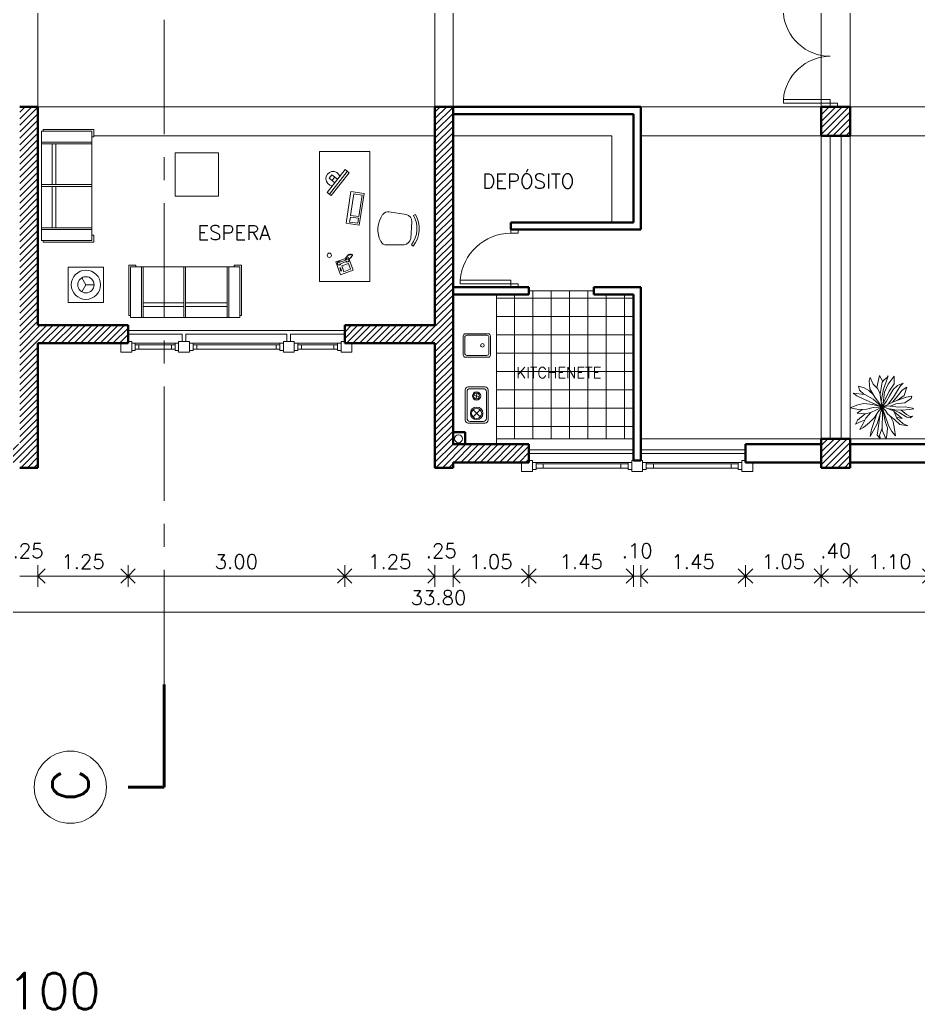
# Model space of a CAD drawing. Extents: x 1018 to 1337, y -109 to 133.
# Drawn here: x 1223.73 to 1236.17, y 105.65 to 119.35 of the extents above; entities that cross this region are included whole.
import ezdxf

# ---------------------------------------------------------------- set-up
doc = ezdxf.new("R2010")
doc.units = 0
doc.header["$LTSCALE"] = 0.5
doc.linetypes.add('CENTER', pattern=[50.8, 31.75, -6.35, 6.35, -6.35])
doc.layers.get('0').update_dxf_attribs({"linetype": 'CONTINUOUS'})
doc.layers.get('Defpoints').update_dxf_attribs({"linetype": 'CONTINUOUS'})
for name, color, linetype, lineweight in [('Acotaciones', 9, 'CONTINUOUS', 9), ('Carpintería', 55, 'CONTINUOUS', 20), ('Detalles .05', 243, 'CONTINUOUS', 5), ('Detalles 01', 8, 'CONTINUOUS', 9), ('Equipamiento fijo', 31, 'CONTINUOUS', 13), ('Equipamiento movil', 33, 'CONTINUOUS', 9), ('Muros corte', 7, 'CONTINUOUS', 40), ('Punta 015', 64, 'CONTINUOUS', 13), ('Punta 02', 11, 'CONTINUOUS', 20), ('Punta 05', 52, 'CONTINUOUS', 50), ('Tratamiento pisos', 251, 'CONTINUOUS', 9), ('Vidrios', 147, 'CONTINUOUS', 13)]:
    doc.layers.add(name, color=color, linetype=linetype, lineweight=lineweight)
doc.styles.add('Texto 1.5 mm', font='simplex.shx', dxfattribs={"height": 0.15})
doc.styles.add('Texto 2 mm', font='simplex.shx', dxfattribs={"height": 0.2})
doc.styles.add('Texto 5 mm', font='simplex.shx', dxfattribs={"height": 0.5})
doc.dimstyles.new('Primera línea', dxfattribs={"dimscale": 0, "dimtxt": 0.2, "dimasz": 0.2, "dimexe": 0.15, "dimexo": 0, "dimgap": 0.1, "dimtad": 1, "dimzin": 4, "dimdsep": 46, "dimtxsty": 'Texto 2 mm', "dimblk": 'OPEN90', "dimcen": 2.5, "dimclrd": 256, "dimclre": 256, "dimclrt": 256, "dimadec": 0, "dimazin": 0, "dimtfac": 1, "dimtmove": 2, "dimatfit": 3, "dimldrblk": 'OPEN90', "dimfxl": 1, "dimtolj": 1, "dimtzin": 0, "dimlwd": -1, "dimlwe": -1, "dimarcsym": 0})
doc.dimstyles.new('Segunda línea', dxfattribs={"dimscale": 0, "dimtxt": 0.2, "dimasz": 0.2, "dimexe": 0.15, "dimexo": 0.5, "dimgap": 0.1, "dimtad": 1, "dimzin": 4, "dimdsep": 46, "dimtxsty": 'Texto 2 mm', "dimblk": 'OPEN90', "dimcen": 2.5, "dimclrd": 256, "dimclre": 256, "dimclrt": 256, "dimadec": 0, "dimazin": 0, "dimtfac": 1, "dimtmove": 2, "dimatfit": 3, "dimldrblk": 'OPEN90', "dimfxl": 1, "dimtolj": 1, "dimtzin": 0, "dimlwd": -1, "dimlwe": -1, "dimarcsym": 0})
pattern_1 = [(45, (58.78651, 0.94109), (-0.0449012806, 0.0449012806), [])]

# ---------------------------------------------------------------- blocks, each defined once
blk = doc.blocks.new('Velador planta')
for q in [(-4.33, 2.5), (4.33, 2.5), (0, -5)]:
    blk.add_line((0, 0), q)
for radius in [9, 5]:
    blk.add_circle((0, 0), radius)
blk = doc.blocks.new('TELEFONO')
at = {"layer": 'Detalles .05'}
for p, q in [((0.139, 0.134), (-0.098, 0.134)), ((-0.098, 0.134), (-0.098, -0.099)), ((-0.071, 0.089), (-0.071, -0.055)), ((-0.043, 0.089), (-0.043, -0.055)), ((0.108, 0.063), (0, 0.063)), ((0, 0.063), (0, -0.063)), ((0.081, 0.108), (0.023, 0.108)), ((0.023, 0.108), (0.023, 0.094)), ((0.023, 0.094), (0.081, 0.094)), ((0.027, 0.041), (0.027, 0.041)), ((0.027, 0.014), (0.027, 0.014)), ((0.054, 0.041), (0.054, 0.041)), ((0.054, 0.014), (0.054, 0.014)), ((0.081, 0.094), (0.081, 0.108)), ((0.081, 0.041), (0.081, 0.041)), ((0.081, 0.014), (0.081, 0.014)), ((0.108, -0.063), (0.108, 0.063)), ((0.139, -0.099), (0.139, 0.134)), ((-0.129, -0.104), (-0.147, -0.11)), ((-0.129, -0.116), (-0.147, -0.121)), ((-0.129, -0.127), (-0.147, -0.133)), ((-0.129, -0.139), (-0.147, -0.145)), ((-0.124, -0.093), (-0.141, -0.098)), ((-0.124, -0.15), (-0.141, -0.156)), ((-0.118, -0.081), (-0.135, -0.087)), ((-0.118, -0.162), (-0.135, -0.168)), ((-0.112, -0.07), (-0.129, -0.075)), ((-0.106, -0.058), (-0.124, -0.064)), ((-0.104, -0.17), (-0.122, -0.176)), ((-0.101, -0.047), (-0.118, -0.052)), ((-0.089, -0.156), (-0.106, -0.162)), ((-0.083, -0.145), (-0.101, -0.15)), ((-0.098, -0.099), (0.139, -0.099)), ((-0.078, -0.133), (-0.095, -0.139)), ((-0.072, -0.121), (-0.089, -0.127)), ((-0.067, -0.083), (-0.078, -0.116)), ((0, -0.063), (0.108, -0.063)), ((0.027, -0.013), (0.027, -0.013)), ((0.027, -0.04), (0.027, -0.04)), ((0.054, -0.013), (0.054, -0.013)), ((0.054, -0.04), (0.054, -0.04)), ((0.081, -0.013), (0.081, -0.013)), ((0.081, -0.04), (0.081, -0.04))]:
    blk.add_line(p, q, dxfattribs=at)
for centre, start, end in [((-0.057, 0.089), 298.4915, 241.5085), ((-0.057, -0.055), 118.4915, 61.5085)]:
    blk.add_arc(centre, 0.0302, start, end, dxfattribs=at)
blk = doc.blocks.new('RECTANG')
for p, q in [((1, 1), (0, 1)), ((0, 1), (0, 0)), ((1, 0), (1, 1)), ((0, 0), (1, 0))]:
    blk.add_line(p, q)
blk = doc.blocks.new('KEYBOARD', base_point=(60, 294))
for p, xscale, yscale, zscale in [((60, 294), 19, 8, 19), ((61, 295), 13, 5, 13), ((75, 295), 3, 5, 3)]:
    blk.add_blockref('RECTANG', p, dxfattribs=dict(xscale=xscale, yscale=yscale, zscale=zscale))
blk = doc.blocks.new('silla compu')
for p, q in [((-0.198, 0.131), (-0.215, -0.107)), ((0.255, 0.058), (0.197, -0.173)), ((-0.225, -0.207), (-0.247, -0.23)), ((0.092, -0.242), (-0.137, -0.206)), ((0.175, -0.271), (0.188, -0.3))]:
    blk.add_line(p, q)
for centre, radius, start, end in [((-0.105, 0.124), 0.0936, 112.4967, 175.8734), ((-0.005, -0.116), 0.354, 49.3107, 112.4967), ((0.175, 0.085), 0.0838, 341.6928, 53.5518), ((-0.122, -0.113), 0.0936, 175.8734, 260.9037), ((0.022, 0.055), 0.392, 226.6455, 295.1618), ((0.022, 0.055), 0.361, 226.6972, 295.1102), ((0.098, -0.138), 0.105, 266.1879, 340.6498)]:
    blk.add_arc(centre, radius, start, end)
blk = doc.blocks.new('_Open90')
at = {"color": 0, "linetype": 'ByBlock', "lineweight": -2}
for p, q in [((0, 0), (-1, 0)), ((-0.5, 0.5), (0, 0)), ((0, 0), (-0.5, -0.5))]:
    blk.add_line(p, q, dxfattribs=at)
blk = doc.blocks.new('*D302')
at = {"layer": 'Acotaciones', "transparency": 16777216}
for p, q in [((1223.982, 111.796), (1223.982, 111.496)), ((1225.232, 111.796), (1225.232, 111.496)), ((1224.182, 111.646), (1225.032, 111.646))]:
    blk.add_line(p, q, dxfattribs=at)
at = {"layer": 'Defpoints', "color": 0, "transparency": 16777216}
for p in [(1223.982, 111.796), (1225.232, 111.796), (1225.232, 111.646)]:
    blk.add_point(p, dxfattribs=at)
at = {"layer": 'Acotaciones', "transparency": 16777216, "xscale": 0.2, "yscale": 0.2, "zscale": 0.2, "rotation": 180}
blk.add_blockref('_Open90', (1223.982, 111.646), dxfattribs=at)
at = {"layer": 'Acotaciones', "transparency": 16777216, "xscale": 0.2, "yscale": 0.2, "zscale": 0.2}
blk.add_blockref('_Open90', (1225.232, 111.646), dxfattribs=at)
at = {"layer": 'Acotaciones', "transparency": 16777216, "insert": (1224.607, 111.846), "char_height": 0.2, "attachment_point": 5, "style": 'Texto 2 mm'}
blk.add_mtext('\\A1;1.25', dxfattribs=at)
blk = doc.blocks.new('*D303')
at = {"layer": 'Acotaciones', "transparency": 16777216}
for p, q in [((1225.232, 111.796), (1225.232, 111.496)), ((1228.232, 111.796), (1228.232, 111.496)), ((1225.432, 111.646), (1228.032, 111.646))]:
    blk.add_line(p, q, dxfattribs=at)
at = {"layer": 'Defpoints', "color": 0, "transparency": 16777216}
for p in [(1225.232, 111.796), (1228.232, 111.796), (1228.232, 111.646)]:
    blk.add_point(p, dxfattribs=at)
at = {"layer": 'Acotaciones', "transparency": 16777216, "xscale": 0.2, "yscale": 0.2, "zscale": 0.2, "rotation": 180}
blk.add_blockref('_Open90', (1225.232, 111.646), dxfattribs=at)
at = {"layer": 'Acotaciones', "transparency": 16777216, "xscale": 0.2, "yscale": 0.2, "zscale": 0.2}
blk.add_blockref('_Open90', (1228.232, 111.646), dxfattribs=at)
at = {"layer": 'Acotaciones', "transparency": 16777216, "insert": (1226.732, 111.846), "char_height": 0.2, "attachment_point": 5, "style": 'Texto 2 mm'}
blk.add_mtext('\\A1;3.00', dxfattribs=at)
blk = doc.blocks.new('*D304')
at = {"layer": 'Acotaciones', "transparency": 16777216}
for p, q in [((1228.232, 111.796), (1228.232, 111.496)), ((1229.482, 111.796), (1229.482, 111.496)), ((1228.432, 111.646), (1229.282, 111.646))]:
    blk.add_line(p, q, dxfattribs=at)
at = {"layer": 'Defpoints', "color": 0, "transparency": 16777216}
for p in [(1228.232, 111.796), (1229.482, 111.796), (1229.482, 111.646)]:
    blk.add_point(p, dxfattribs=at)
at = {"layer": 'Acotaciones', "transparency": 16777216, "xscale": 0.2, "yscale": 0.2, "zscale": 0.2, "rotation": 180}
blk.add_blockref('_Open90', (1228.232, 111.646), dxfattribs=at)
at = {"layer": 'Acotaciones', "transparency": 16777216, "xscale": 0.2, "yscale": 0.2, "zscale": 0.2}
blk.add_blockref('_Open90', (1229.482, 111.646), dxfattribs=at)
at = {"layer": 'Acotaciones', "transparency": 16777216, "insert": (1228.857, 111.846), "char_height": 0.2, "attachment_point": 5, "style": 'Texto 2 mm'}
blk.add_mtext('\\A1;1.25', dxfattribs=at)
blk = doc.blocks.new('*D305')
at = {"layer": 'Acotaciones', "transparency": 16777216}
for p, q in [((1229.732, 111.796), (1229.732, 111.496)), ((1230.782, 111.796), (1230.782, 111.496)), ((1229.932, 111.646), (1230.582, 111.646))]:
    blk.add_line(p, q, dxfattribs=at)
at = {"layer": 'Defpoints', "color": 0, "transparency": 16777216}
for p in [(1229.732, 111.796), (1230.782, 111.796), (1230.782, 111.646)]:
    blk.add_point(p, dxfattribs=at)
at = {"layer": 'Acotaciones', "transparency": 16777216, "xscale": 0.2, "yscale": 0.2, "zscale": 0.2, "rotation": 180}
blk.add_blockref('_Open90', (1229.732, 111.646), dxfattribs=at)
at = {"layer": 'Acotaciones', "transparency": 16777216, "xscale": 0.2, "yscale": 0.2, "zscale": 0.2}
blk.add_blockref('_Open90', (1230.782, 111.646), dxfattribs=at)
at = {"layer": 'Acotaciones', "transparency": 16777216, "insert": (1230.257, 111.846), "char_height": 0.2, "attachment_point": 5, "style": 'Texto 2 mm'}
blk.add_mtext('\\A1;1.05', dxfattribs=at)
blk = doc.blocks.new('*D306')
at = {"layer": 'Acotaciones', "transparency": 16777216}
for p, q in [((1230.782, 111.796), (1230.782, 111.496)), ((1232.232, 111.796), (1232.232, 111.496)), ((1230.982, 111.646), (1232.032, 111.646))]:
    blk.add_line(p, q, dxfattribs=at)
at = {"layer": 'Defpoints', "color": 0, "transparency": 16777216}
for p in [(1230.782, 111.796), (1232.232, 111.796), (1232.232, 111.646)]:
    blk.add_point(p, dxfattribs=at)
at = {"layer": 'Acotaciones', "transparency": 16777216, "xscale": 0.2, "yscale": 0.2, "zscale": 0.2, "rotation": 180}
blk.add_blockref('_Open90', (1230.782, 111.646), dxfattribs=at)
at = {"layer": 'Acotaciones', "transparency": 16777216, "xscale": 0.2, "yscale": 0.2, "zscale": 0.2}
blk.add_blockref('_Open90', (1232.232, 111.646), dxfattribs=at)
at = {"layer": 'Acotaciones', "transparency": 16777216, "insert": (1231.507, 111.846), "char_height": 0.2, "attachment_point": 5, "style": 'Texto 2 mm'}
blk.add_mtext('\\A1;1.45', dxfattribs=at)
blk = doc.blocks.new('*D307')
at = {"layer": 'Acotaciones', "transparency": 16777216}
for p, q in [((1232.332, 111.796), (1232.332, 111.496)), ((1233.782, 111.796), (1233.782, 111.496)), ((1232.532, 111.646), (1233.582, 111.646))]:
    blk.add_line(p, q, dxfattribs=at)
at = {"layer": 'Defpoints', "color": 0, "transparency": 16777216}
for p in [(1232.332, 111.796), (1233.782, 111.796), (1233.782, 111.646)]:
    blk.add_point(p, dxfattribs=at)
at = {"layer": 'Acotaciones', "transparency": 16777216, "xscale": 0.2, "yscale": 0.2, "zscale": 0.2, "rotation": 180}
blk.add_blockref('_Open90', (1232.332, 111.646), dxfattribs=at)
at = {"layer": 'Acotaciones', "transparency": 16777216, "xscale": 0.2, "yscale": 0.2, "zscale": 0.2}
blk.add_blockref('_Open90', (1233.782, 111.646), dxfattribs=at)
at = {"layer": 'Acotaciones', "transparency": 16777216, "insert": (1233.057, 111.846), "char_height": 0.2, "attachment_point": 5, "style": 'Texto 2 mm'}
blk.add_mtext('\\A1;1.45', dxfattribs=at)
blk = doc.blocks.new('*D308')
at = {"layer": 'Acotaciones', "transparency": 16777216}
for p, q in [((1233.782, 111.796), (1233.782, 111.496)), ((1234.832, 111.796), (1234.832, 111.496)), ((1233.982, 111.646), (1234.632, 111.646))]:
    blk.add_line(p, q, dxfattribs=at)
at = {"layer": 'Defpoints', "color": 0, "transparency": 16777216}
for p in [(1233.782, 111.796), (1234.832, 111.796), (1234.832, 111.646)]:
    blk.add_point(p, dxfattribs=at)
at = {"layer": 'Acotaciones', "transparency": 16777216, "xscale": 0.2, "yscale": 0.2, "zscale": 0.2, "rotation": 180}
blk.add_blockref('_Open90', (1233.782, 111.646), dxfattribs=at)
at = {"layer": 'Acotaciones', "transparency": 16777216, "xscale": 0.2, "yscale": 0.2, "zscale": 0.2}
blk.add_blockref('_Open90', (1234.832, 111.646), dxfattribs=at)
at = {"layer": 'Acotaciones', "transparency": 16777216, "insert": (1234.307, 111.846), "char_height": 0.2, "attachment_point": 5, "style": 'Texto 2 mm'}
blk.add_mtext('\\A1;1.05', dxfattribs=at)
blk = doc.blocks.new('*D309')
at = {"layer": 'Acotaciones', "transparency": 16777216}
for p, q in [((1235.232, 111.796), (1235.232, 111.496)), ((1236.332, 111.796), (1236.332, 111.496)), ((1235.432, 111.646), (1236.132, 111.646))]:
    blk.add_line(p, q, dxfattribs=at)
at = {"layer": 'Defpoints', "color": 0, "transparency": 16777216}
for p in [(1235.232, 111.796), (1236.332, 111.796), (1236.332, 111.646)]:
    blk.add_point(p, dxfattribs=at)
at = {"layer": 'Acotaciones', "transparency": 16777216, "xscale": 0.2, "yscale": 0.2, "zscale": 0.2, "rotation": 180}
blk.add_blockref('_Open90', (1235.232, 111.646), dxfattribs=at)
at = {"layer": 'Acotaciones', "transparency": 16777216, "xscale": 0.2, "yscale": 0.2, "zscale": 0.2}
blk.add_blockref('_Open90', (1236.332, 111.646), dxfattribs=at)
at = {"layer": 'Acotaciones', "transparency": 16777216, "insert": (1235.782, 111.846), "char_height": 0.2, "attachment_point": 5, "style": 'Texto 2 mm'}
blk.add_mtext('\\A1;1.10', dxfattribs=at)
blk = doc.blocks.new('*D315')
at = {"layer": 'Acotaciones', "transparency": 16777216}
for p, q in [((1212.632, 111.296), (1212.632, 110.996)), ((1246.432, 111.296), (1246.432, 110.996)), ((1246.232, 111.146), (1212.832, 111.146))]:
    blk.add_line(p, q, dxfattribs=at)
at = {"layer": 'Defpoints', "color": 0, "transparency": 16777216}
for p in [(1212.632, 111.796), (1246.432, 111.796), (1212.632, 111.146)]:
    blk.add_point(p, dxfattribs=at)
at = {"layer": 'Acotaciones', "transparency": 16777216, "xscale": 0.2, "yscale": 0.2, "zscale": 0.2, "rotation": 180}
blk.add_blockref('_Open90', (1212.632, 111.146), dxfattribs=at)
at = {"layer": 'Acotaciones', "transparency": 16777216, "xscale": 0.2, "yscale": 0.2, "zscale": 0.2}
blk.add_blockref('_Open90', (1246.432, 111.146), dxfattribs=at)
at = {"layer": 'Acotaciones', "transparency": 16777216, "insert": (1229.532, 111.346), "char_height": 0.2, "attachment_point": 5, "style": 'Texto 2 mm'}
blk.add_mtext('\\A1;33.80', dxfattribs=at)
blk = doc.blocks.new('Treei')
for p, q in [((0.01, 4.32), (0.22, 5.68)), ((0.22, 5.68), (0.34, 5.97)), ((0.34, 5.97), (0.52, 5.11)), ((1.81, 5.28), (1.78, 5.7)), ((1.78, 5.7), (2.06, 5.28)), ((-3.94, 3.46), (-4.45, 3.93)), ((-4.45, 3.93), (-4.03, 2.89)), ((-2.15, 4.1), (-3.71, 4.62)), ((-3.71, 4.62), (-3.16, 3.73)), ((-3.16, 3.73), (-1.67, 2.62)), ((-1.21, 2.79), (-2.15, 4.1)), ((-1.6, 5.41), (-2.01, 5.58)), ((-2.01, 5.58), (-1.8, 4.47)), ((-1.8, 4.47), (-1.02, 2.25)), ((-0.75, 4.27), (-1.6, 5.41)), ((-0.56, 2.57), (-0.75, 4.27)), ((0.06, 3.09), (0.01, 4.32)), ((0.52, 5.11), (0.61, 3.71)), ((0.61, 3.58), (1.42, 4.57)), ((0.96, 2.25), (2.2, 3.73)), ((1.92, 4.62), (1.05, 3.19)), ((1.42, 4.57), (1.81, 5.28)), ((2.06, 5.28), (1.92, 4.62)), ((2.2, 3.73), (1.92, 2.62)), ((2.11, 2.72), (3.12, 3.85)), ((3.12, 3.85), (3.58, 4.84)), ((3.58, 4.84), (3.3, 3.31)), ((-5.76, 2.23), (-4.31, 2.25)), ((-4.26, 1.14), (-5.76, 2.23)), ((-4.31, 2.25), (-2.93, 1.32)), ((-4.03, 2.89), (-3.28, 2.03)), ((-3.05, 2.89), (-3.94, 3.46)), ((-3.28, 2.03), (-2.08, 1.39)), ((-1.83, 2.15), (-3.05, 2.89)), ((-0.51, 1.14), (-1.83, 2.15)), ((-1.67, 2.62), (-0.88, 1.91)), ((-1.02, 2.25), (0.03, -0.03)), ((-0.11, 1.56), (-0.56, 2.57)), ((-0.17, 1), (0.06, 3.09)), ((0.2, 0.77), (0.8, 2.18)), ((0.57, 2.38), (0.31, 1.05)), ((1.05, 3.19), (0.44, 1.74)), ((0.61, 3.71), (0.57, 2.38)), ((0.8, 2.18), (2.11, 2.72)), ((1.69, 1.48), (2.82, 2.08)), ((2.36, 2.28), (1.99, 1.81)), ((3.3, 3.31), (2.36, 2.28)), ((2.82, 2.08), (4.22, 2.33)), ((4.22, 2.33), (5.46, 2.47)), ((5.46, 2.47), (4.64, 1.81)), ((-4.76, 0.09), (-5.92, -0.48)), ((-5.51, 0.92), (-5.8, 1.09)), ((-5.8, 1.09), (-4.68, 0.77)), ((-5.12, 0.4), (-5.51, 0.92)), ((-4.61, -0.04), (-5.12, 0.4)), ((-4.68, 0.77), (-3.34, 0.26)), ((-2.77, 0.45), (-4.26, 1.14)), ((-3.34, 0.26), (-1.78, -0.09)), ((-2.93, 1.32), (-0.51, 0.11)), ((-0.77, 0.18), (-2.77, 0.45)), ((-2.08, 1.39), (-1.04, 0.82)), ((-1.04, 0.82), (0.03, -0.03)), ((0.03, -0.03), (-0.77, 0.18)), ((0.03, -0.03), (-0.17, 1)), ((0.03, -0.03), (0.2, 0.77)), ((2.04, 0.65), (0.03, -0.03)), ((0.7, 0.63), (0.03, -0.03)), ((0.03, -0.03), (2.96, 0.63)), ((1.85, 0.03), (0.03, -0.03)), ((1.28, 1.02), (0.7, 0.63)), ((1.99, 1.81), (1.28, 1.02)), ((3.28, 0.01), (1.85, 0.03)), ((2.73, 0.9), (2.04, 0.65)), ((3.51, 1.17), (2.73, 0.9)), ((2.96, 0.63), (3.97, 1)), ((4.41, -0.01), (3.28, 0.01)), ((4.64, 1.81), (3.51, 1.17)), ((3.97, 1), (4.77, 0.95)), ((5.39, 0.4), (4.41, -0.01)), ((4.77, 0.95), (5.72, 0.8)), ((6.02, 0.65), (5.39, 0.4)), ((5.72, 0.8), (6.02, 0.65)), ((-5.92, -0.48), (-3.64, -1.03)), ((-4.26, -1.67), (-5.51, -2.28)), ((-2.36, -0.36), (-4.61, -0.04)), ((-3.44, -0.9), (-4.26, -1.67)), ((-2.65, -0.43), (-3.44, -0.9)), ((-3.37, -2.31), (-1.83, -1.37)), ((-2.28, -1.64), (-3.05, -2.53)), ((-1.34, -0.24), (-2.65, -0.43)), ((-1.46, -1.72), (-2.33, -3.24)), ((-1.83, -1.37), (0.03, -0.03)), ((-1.78, -0.09), (-0.95, -0.18)), ((0.03, -0.03), (-1.46, -1.72)), ((-1.39, -3.32), (0.03, -0.03)), ((0.03, -0.03), (-1.34, -0.24)), ((-0.47, -1.76), (-0.63, -3.46)), ((0.03, -0.03), (-0.47, -1.76)), ((0.11, -1.72), (0.03, -0.03)), ((0.03, -0.03), (1.07, -2.16)), ((1, -0.83), (0.03, -0.03)), ((3.21, -0.98), (0.03, -0.03)), ((0.45, -2.92), (0.11, -1.72)), ((1.97, -1.44), (1, -0.83)), ((4.06, -0.75), (1.24, -0.39)), ((1.31, -1.02), (3.1, -1.64)), ((2.93, -2.41), (1.97, -1.44)), ((3.1, -1.64), (4.24, -2.04)), ((4.47, -1.62), (3.21, -0.98)), ((3.92, 0), (5.37, -0.51)), ((5.3, -0.93), (4.06, -0.75)), ((5.56, -2.28), (4.47, -1.62)), ((6.02, -0.34), (5.3, -0.93)), ((5.37, -0.51), (6.02, -0.34)), ((-5.51, -2.28), (-4.86, -2.48)), ((-4.86, -2.48), (-3.37, -2.31)), ((-3.55, -3.37), (-3.92, -4.48)), ((-3.05, -2.53), (-3.55, -3.37)), ((-3.16, -4.25), (-2.38, -3.46)), ((-2.33, -3.24), (-2.56, -5.44)), ((-2.06, -4.77), (-1.39, -3.32)), ((-0.63, -3.46), (-0.35, -4.6)), ((0.5, -4.43), (0.45, -2.92)), ((1.3, -3.19), (1.03, -2.11)), ((1.07, -2.16), (2.15, -3.07)), ((1.19, -4.72), (1.28, -3.19)), ((1.28, -3.19), (2.47, -4.62)), ((2.15, -3.07), (3.12, -3.59)), ((2.93, -4.4), (2.43, -3.22)), ((3.85, -3.54), (2.93, -2.41)), ((3.12, -3.59), (4.27, -4.18)), ((4.27, -4.18), (3.85, -3.54)), ((4.24, -2.04), (5.56, -2.28)), ((-3.92, -4.48), (-3.16, -4.25)), ((-2.56, -5.44), (-2.06, -4.77)), ((-0.35, -4.6), (0.2, -6.03)), ((0.2, -6.03), (0.5, -4.43)), ((0.5, -3.74), (1.19, -4.72)), ((2.47, -4.62), (3.23, -5.02)), ((3.23, -5.02), (2.93, -4.4))]:
    blk.add_line(p, q)

msp = doc.modelspace()

# ---------------------------------------------------------------- hatches: boundary and pattern name
at = {"layer": 'Detalles 01'}
h = msp.add_hatch(dxfattribs=at)
h.set_pattern_fill('ANSI31,_O', color=256, scale=0.02)
h.set_pattern_definition(pattern_1)
h.paths.add_polyline_path([(1223.732, 113.471), (1222.682, 113.471), (1222.682, 113.221), (1223.732, 113.221), (1223.732, 113.146), (1223.982, 113.146), (1223.982, 114.871), (1225.232, 114.871), (1225.232, 115.121), (1223.982, 115.121), (1223.982, 118.146), (1223.732, 118.146)])
h = msp.add_hatch(dxfattribs=at)
h.set_pattern_fill('ANSI31,_O', color=256, scale=0.02)
h.set_pattern_definition(pattern_1)
h.paths.add_polyline_path([(1229.732, 118.146), (1229.482, 118.146), (1229.482, 115.121), (1228.232, 115.121), (1228.232, 114.871), (1229.482, 114.871), (1229.482, 113.146), (1229.732, 113.146), (1229.732, 113.221), (1230.782, 113.221), (1230.782, 113.471), (1229.732, 113.471)])
h = msp.add_hatch(dxfattribs=at)
h.set_pattern_fill('ANSI31', color=256, scale=0.02, style=0)
h.set_pattern_definition(pattern_1)
h.paths.add_polyline_path([(1234.832, 118.146), (1234.832, 117.746), (1235.232, 117.746), (1235.232, 118.146)])
h = msp.add_hatch(dxfattribs=at)
h.set_pattern_fill('ANSI31', color=256, scale=0.02, style=0)
h.set_pattern_definition(pattern_1)
h.paths.add_polyline_path([(1235.232, 113.146), (1235.232, 113.546), (1234.832, 113.546), (1234.832, 113.146)])
at = {"layer": 'Tratamiento pisos'}
h = msp.add_hatch(dxfattribs=at)
h.set_pattern_fill('NET,_I', color=256, scale=0.08, angle=-90, style=2)
h.set_pattern_definition([(270, (119.5865, 0.94109), (0.254, -4e-17), []), (0, (119.5865, 0.94109), (6e-17, 0.254), [])])
h.paths.add_polyline_path([(1230.782, 115.596), (1230.782, 115.546), (1230.332, 115.546), (1230.332, 113.546), (1232.207, 113.546), (1232.232, 113.546), (1232.232, 115.546), (1231.682, 115.546), (1231.682, 115.596)])

# ---------------------------------------------------------------- linework, layer by layer
at = {"layer": 'Acotaciones'}
for p, q in [((1232.332, 111.796), (1232.332, 111.496)), ((1234.832, 111.646), (1234.932, 111.746)), ((1235.232, 111.646), (1235.132, 111.746)), ((1223.732, 111.646), (1224.232, 111.646)), ((1229.232, 111.646), (1229.732, 111.646)), ((1232.232, 111.646), (1232.332, 111.646)), ((1234.832, 111.646), (1235.232, 111.646)), ((1234.932, 111.546), (1234.832, 111.646)), ((1235.132, 111.546), (1235.232, 111.646))]:
    msp.add_line(p, q, dxfattribs=at)
at = {"layer": 'Carpintería'}
for p, q in [((1234.307, 118.196), (1234.307, 118.246)), ((1234.307, 118.246), (1234.957, 118.246)), ((1234.957, 118.196), (1234.307, 118.196)), ((1234.957, 118.246), (1234.957, 118.196)), ((1235.057, 118.196), (1234.957, 118.196)), ((1234.957, 118.196), (1234.957, 118.146)), ((1235.057, 118.196), (1235.057, 118.146)), ((1230.532, 116.396), (1230.532, 116.446)), ((1230.632, 116.396), (1230.532, 116.396)), ((1230.632, 116.396), (1230.632, 116.446)), ((1229.832, 115.696), (1229.832, 115.746)), ((1229.832, 115.746), (1230.532, 115.746)), ((1230.532, 115.696), (1229.832, 115.696)), ((1230.532, 115.746), (1230.532, 115.696)), ((1230.632, 115.696), (1230.532, 115.696)), ((1230.532, 115.696), (1230.532, 115.646)), ((1230.632, 115.696), (1230.632, 115.646)), ((1225.132, 114.746), (1225.132, 114.871)), ((1225.282, 114.896), (1225.232, 114.896)), ((1225.282, 114.746), (1225.282, 114.896)), ((1225.332, 114.871), (1225.282, 114.871)), ((1225.332, 114.771), (1225.332, 114.871)), ((1225.882, 114.771), (1225.882, 114.871)), ((1225.932, 114.871), (1225.882, 114.871)), ((1226.082, 114.896), (1225.932, 114.896)), ((1225.932, 114.896), (1225.932, 114.746)), ((1226.082, 114.896), (1226.082, 114.746)), ((1226.082, 114.871), (1226.132, 114.871)), ((1226.132, 114.771), (1226.132, 114.871)), ((1227.382, 114.871), (1227.332, 114.871)), ((1227.332, 114.771), (1227.332, 114.871)), ((1227.532, 114.896), (1227.382, 114.896)), ((1227.382, 114.896), (1227.382, 114.746)), ((1227.532, 114.896), (1227.532, 114.746)), ((1227.532, 114.871), (1227.582, 114.871)), ((1227.582, 114.771), (1227.582, 114.871)), ((1228.132, 114.771), (1228.132, 114.871)), ((1228.132, 114.871), (1228.182, 114.871)), ((1228.182, 114.746), (1228.182, 114.896)), ((1228.182, 114.896), (1228.232, 114.896)), ((1228.332, 114.746), (1228.332, 114.871)), ((1225.282, 114.746), (1225.132, 114.746)), ((1225.332, 114.771), (1225.282, 114.771)), ((1225.882, 114.851), (1225.332, 114.851)), ((1225.882, 114.791), (1225.332, 114.791)), ((1225.382, 114.791), (1225.382, 114.851)), ((1225.832, 114.791), (1225.832, 114.851)), ((1225.932, 114.771), (1225.882, 114.771)), ((1226.082, 114.746), (1225.932, 114.746)), ((1226.132, 114.771), (1226.082, 114.771)), ((1227.332, 114.851), (1226.132, 114.851)), ((1227.332, 114.791), (1226.132, 114.791)), ((1226.182, 114.791), (1226.182, 114.851)), ((1227.282, 114.791), (1227.282, 114.851)), ((1227.382, 114.771), (1227.332, 114.771)), ((1227.532, 114.746), (1227.382, 114.746)), ((1227.582, 114.771), (1227.532, 114.771)), ((1228.132, 114.851), (1227.582, 114.851)), ((1228.132, 114.791), (1227.582, 114.791)), ((1227.632, 114.791), (1227.632, 114.851)), ((1228.082, 114.791), (1228.082, 114.851)), ((1228.132, 114.771), (1228.182, 114.771)), ((1228.182, 114.746), (1228.332, 114.746)), ((1230.682, 113.096), (1230.682, 113.221)), ((1230.832, 113.246), (1230.782, 113.246)), ((1230.832, 113.096), (1230.832, 113.246)), ((1230.882, 113.221), (1230.832, 113.221)), ((1230.882, 113.121), (1230.882, 113.221)), ((1232.157, 113.221), (1232.157, 113.121)), ((1232.157, 113.221), (1232.207, 113.221)), ((1232.207, 113.096), (1232.207, 113.246)), ((1232.232, 113.246), (1232.207, 113.246)), ((1232.357, 113.246), (1232.332, 113.246)), ((1232.357, 113.096), (1232.357, 113.246)), ((1232.407, 113.221), (1232.357, 113.221)), ((1232.407, 113.121), (1232.407, 113.221)), ((1233.682, 113.121), (1233.682, 113.221)), ((1233.682, 113.221), (1233.732, 113.221)), ((1233.732, 113.096), (1233.732, 113.246)), ((1233.732, 113.246), (1233.782, 113.246)), ((1233.882, 113.096), (1233.882, 113.221)), ((1230.832, 113.096), (1230.682, 113.096)), ((1230.832, 113.121), (1230.882, 113.121)), ((1230.882, 113.201), (1232.157, 113.201)), ((1230.882, 113.141), (1232.157, 113.141)), ((1230.982, 113.141), (1230.982, 113.201)), ((1232.057, 113.141), (1232.057, 113.201)), ((1232.207, 113.121), (1232.157, 113.121)), ((1232.357, 113.096), (1232.207, 113.096)), ((1232.357, 113.121), (1232.407, 113.121)), ((1232.407, 113.201), (1233.682, 113.201)), ((1232.407, 113.141), (1233.682, 113.141)), ((1232.507, 113.141), (1232.507, 113.201)), ((1233.582, 113.141), (1233.582, 113.201)), ((1233.732, 113.121), (1233.682, 113.121)), ((1233.732, 113.096), (1233.882, 113.096))]:
    msp.add_line(p, q, dxfattribs=at)
at = {"layer": 'Detalles 01', "linetype": 'CENTER', "ltscale": 0.1}
msp.add_line((1225.732, 110.146), (1225.732, 120.655), dxfattribs=at)
at = {"layer": 'Detalles 01'}
for p, q in [((1225.232, 115.046), (1228.232, 115.046)), ((1225.232, 114.996), (1225.982, 114.996)), ((1225.882, 114.871), (1225.332, 114.871)), ((1225.982, 114.896), (1225.982, 114.996)), ((1226.032, 114.896), (1226.032, 114.996)), ((1226.032, 114.996), (1227.432, 114.996)), ((1227.332, 114.871), (1226.132, 114.871)), ((1227.432, 114.896), (1227.432, 114.996)), ((1227.482, 114.896), (1227.482, 114.996)), ((1227.482, 114.996), (1228.232, 114.996)), ((1228.132, 114.871), (1227.582, 114.871)), ((1232.232, 113.396), (1230.782, 113.396)), ((1233.782, 113.396), (1232.332, 113.396)), ((1232.232, 113.346), (1230.782, 113.346)), ((1232.157, 113.221), (1230.882, 113.221)), ((1233.782, 113.346), (1232.332, 113.346)), ((1233.682, 113.221), (1232.407, 113.221))]:
    msp.add_line(p, q, dxfattribs=at)
msp.add_circle((1229.808, 113.548), 0.055, dxfattribs=at)
for centre, radius, start, end in [((1234.959, 119.5), 0.654, 184.7184, 269.8628), ((1234.959, 118.192), 0.654, 90.1372, 175.2816), ((1230.534, 115.693), 0.703, 90.1171, 175.6407)]:
    msp.add_arc(centre, radius, start, end, dxfattribs=at)
at = {"layer": 'Equipamiento fijo'}
for p, q in [((1231.932, 117.746), (1229.732, 117.746)), ((1231.932, 116.546), (1231.932, 117.746)), ((1230.332, 113.471), (1230.332, 115.546))]:
    msp.add_line(p, q, dxfattribs=at)
at = {"layer": 'Equipamiento movil', "ltscale": 0.009}
for p, q in [((1224.032, 116.295), (1224.032, 117.807)), ((1224.032, 117.807), (1224.732, 117.807)), ((1224.057, 117.832), (1224.757, 117.832)), ((1224.057, 117.807), (1224.057, 117.832)), ((1224.732, 117.807), (1224.732, 117.657)), ((1224.757, 117.832), (1224.757, 117.732)), ((1224.032, 117.657), (1224.732, 117.657)), ((1224.182, 117.632), (1224.032, 117.632)), ((1224.182, 117.07), (1224.182, 117.632)), ((1224.182, 117.632), (1224.732, 117.632)), ((1224.232, 117.07), (1224.232, 117.632)), ((1224.732, 117.732), (1224.757, 117.732)), ((1224.732, 117.657), (1224.732, 116.295)), ((1224.182, 117.07), (1224.032, 117.07)), ((1224.182, 117.07), (1224.732, 117.07)), ((1224.182, 117.07), (1224.732, 117.07)), ((1224.182, 117.045), (1224.032, 117.045)), ((1224.182, 117.045), (1224.732, 117.045)), ((1224.182, 116.47), (1224.182, 117.045)), ((1224.232, 116.47), (1224.232, 117.045)), ((1224.032, 116.47), (1224.732, 116.47)), ((1224.032, 116.445), (1224.732, 116.445)), ((1224.732, 116.445), (1224.732, 116.295)), ((1224.032, 116.295), (1224.732, 116.295)), ((1224.057, 116.27), (1224.057, 116.295)), ((1224.057, 116.27), (1224.757, 116.27)), ((1224.732, 116.37), (1224.757, 116.37)), ((1224.757, 116.37), (1224.757, 116.27)), ((1225.241, 115.255), (1225.241, 115.955)), ((1225.241, 115.955), (1225.341, 115.955)), ((1225.266, 115.23), (1225.266, 115.93)), ((1225.266, 115.93), (1225.416, 115.93)), ((1225.341, 115.93), (1225.341, 115.955)), ((1225.416, 115.93), (1226.778, 115.93)), ((1225.416, 115.23), (1225.416, 115.93)), ((1225.441, 115.38), (1225.441, 115.93)), ((1226.003, 115.38), (1226.003, 115.93)), ((1226.003, 115.38), (1226.003, 115.93)), ((1226.028, 115.38), (1226.028, 115.93)), ((1226.603, 115.23), (1226.603, 115.93)), ((1226.628, 115.23), (1226.628, 115.93)), ((1226.628, 115.93), (1226.778, 115.93)), ((1226.703, 115.955), (1226.803, 115.955)), ((1226.703, 115.93), (1226.703, 115.955)), ((1226.778, 115.23), (1226.778, 115.93)), ((1226.803, 115.255), (1226.803, 115.955)), ((1226.003, 115.43), (1225.441, 115.43)), ((1226.603, 115.43), (1226.028, 115.43)), ((1226.003, 115.38), (1225.441, 115.38)), ((1225.441, 115.38), (1225.441, 115.23)), ((1226.003, 115.38), (1226.003, 115.23)), ((1226.028, 115.38), (1226.028, 115.23)), ((1226.603, 115.38), (1226.028, 115.38)), ((1225.266, 115.255), (1225.241, 115.255)), ((1226.778, 115.23), (1225.266, 115.23)), ((1226.803, 115.255), (1226.778, 115.255))]:
    msp.add_line(p, q, dxfattribs=at)
at = {"layer": 'Equipamiento movil'}
for p, q in [((1226.485, 117.511), (1225.885, 117.511)), ((1225.885, 116.911), (1225.885, 117.511)), ((1226.485, 116.911), (1226.485, 117.511)), ((1227.882, 117.527), (1227.882, 115.727)), ((1228.582, 117.527), (1227.882, 117.527)), ((1228.582, 115.727), (1228.582, 117.527)), ((1227.99, 116.961), (1228.237, 117.276)), ((1228.055, 117.203), (1228.018, 117.156)), ((1228.268, 117.251), (1228.021, 116.937)), ((1228.292, 117.232), (1228.045, 116.918)), ((1228.132, 117.142), (1228.055, 117.203)), ((1228.237, 117.276), (1228.292, 117.232)), ((1228.095, 117.095), (1228.018, 117.156)), ((1228.055, 117.126), (1228.093, 117.173)), ((1228.045, 116.918), (1227.99, 116.961)), ((1225.885, 116.911), (1226.485, 116.911)), ((1224.404, 115.437), (1224.404, 115.923)), ((1224.404, 115.923), (1224.89, 115.923)), ((1224.89, 115.923), (1224.89, 115.437)), ((1227.882, 115.727), (1228.582, 115.727)), ((1224.89, 115.437), (1224.404, 115.437)), ((1230.221, 115.003), (1229.903, 115.003)), ((1229.873, 114.973), (1229.873, 114.708)), ((1229.894, 114.733), (1229.894, 114.951)), ((1229.924, 114.981), (1230.2, 114.981)), ((1230.23, 114.951), (1230.23, 114.733)), ((1230.251, 114.708), (1230.251, 114.973)), ((1229.903, 114.678), (1230.221, 114.678)), ((1230.2, 114.703), (1229.924, 114.703)), ((1229.901, 114.224), (1229.901, 113.806)), ((1229.926, 114.199), (1229.926, 113.831)), ((1230.177, 114.266), (1229.943, 114.266)), ((1230.152, 114.241), (1229.968, 114.241)), ((1230.063, 114.181), (1230.052, 114.1)), ((1230.194, 114.015), (1230.194, 114.199)), ((1230.219, 114.015), (1230.219, 114.224)), ((1230.098, 114.135), (1230.017, 114.146)), ((1230.009, 113.85), (1230.109, 113.95)), ((1230.109, 113.85), (1230.01, 113.95)), ((1230.194, 113.831), (1230.194, 114.015)), ((1230.219, 113.806), (1230.219, 114.015)), ((1229.968, 113.789), (1230.152, 113.789)), ((1229.943, 113.764), (1230.177, 113.764))]:
    msp.add_line(p, q, dxfattribs=at)
for centre, radius in [((1228.019, 116.091), 0.03), ((1230.14, 114.842), 0.0252), ((1230.058, 114.141), 0.0577), ((1230.058, 114.141), 0.041), ((1230.059, 113.9), 0.0871), ((1230.059, 113.9), 0.0703)]:
    msp.add_circle(centre, radius, dxfattribs=at)
for centre, radius, start, end in [((1228.072, 117.151), 0.1, 19.6916, 263.9196), ((1229.903, 114.973), 0.03, 90, 180), ((1230.221, 114.973), 0.03, 0, 90), ((1229.924, 114.951), 0.03, 90, 180), ((1230.2, 114.951), 0.03, 0, 90), ((1229.924, 114.733), 0.03, 180, 270), ((1230.2, 114.733), 0.03, 270, 360), ((1229.903, 114.708), 0.03, 180, 270), ((1230.221, 114.708), 0.03, 270, 360), ((1229.943, 114.224), 0.0418, 90, 180), ((1229.968, 114.199), 0.0418, 90, 180), ((1230.152, 114.199), 0.0418, 0, 90), ((1230.177, 114.224), 0.0418, 0, 90), ((1229.943, 113.806), 0.0418, 180, 270), ((1229.968, 113.831), 0.0418, 180, 270), ((1230.152, 113.831), 0.0418, 270, 0), ((1230.177, 113.806), 0.0418, 270, 0)]:
    msp.add_arc(centre, radius, start, end, dxfattribs=at)
at = {"layer": 'Muros corte'}
for p, q in [((1223.732, 118.146), (1223.982, 118.146)), ((1223.982, 115.121), (1223.982, 118.146)), ((1229.482, 118.146), (1229.482, 115.121)), ((1232.332, 118.146), (1229.482, 118.146)), ((1229.732, 118.146), (1229.732, 113.471)), ((1232.232, 118.046), (1229.732, 118.046)), ((1232.232, 116.546), (1232.232, 118.046)), ((1232.332, 116.446), (1232.332, 118.146)), ((1235.232, 118.146), (1234.832, 118.146)), ((1234.832, 117.746), (1234.832, 118.146)), ((1235.232, 117.746), (1235.232, 118.146)), ((1235.232, 117.746), (1234.832, 117.746)), ((1232.232, 116.546), (1230.532, 116.546)), ((1230.532, 116.446), (1230.532, 116.546)), ((1232.332, 116.446), (1230.532, 116.446)), ((1230.782, 115.646), (1229.732, 115.646)), ((1230.782, 115.546), (1230.782, 115.646)), ((1232.332, 115.646), (1231.682, 115.646)), ((1231.682, 115.546), (1231.682, 115.646)), ((1232.332, 113.246), (1232.332, 115.646)), ((1230.782, 115.546), (1229.732, 115.546)), ((1232.232, 115.546), (1231.682, 115.546)), ((1232.232, 113.246), (1232.232, 115.546)), ((1223.982, 115.121), (1225.232, 115.121)), ((1225.232, 115.121), (1225.232, 114.871)), ((1228.232, 114.871), (1228.232, 115.121)), ((1229.482, 115.121), (1228.232, 115.121)), ((1223.982, 114.871), (1225.232, 114.871)), ((1223.982, 113.146), (1223.982, 114.871)), ((1229.482, 114.871), (1228.232, 114.871)), ((1229.482, 114.871), (1229.482, 113.146)), ((1229.732, 113.641), (1229.902, 113.641)), ((1229.902, 113.471), (1229.902, 113.641)), ((1235.232, 113.546), (1234.832, 113.546)), ((1234.832, 113.146), (1234.832, 113.546)), ((1235.232, 113.546), (1235.232, 113.146)), ((1230.782, 113.471), (1229.732, 113.471)), ((1230.782, 113.221), (1230.782, 113.471)), ((1234.832, 113.471), (1233.782, 113.471)), ((1233.782, 113.221), (1233.782, 113.471)), ((1236.332, 113.471), (1235.232, 113.471)), ((1230.782, 113.221), (1229.732, 113.221)), ((1229.732, 113.221), (1229.732, 113.146)), ((1232.332, 113.246), (1232.232, 113.246)), ((1234.832, 113.221), (1233.782, 113.221)), ((1236.332, 113.221), (1235.232, 113.221)), ((1223.982, 113.146), (1223.732, 113.146)), ((1229.732, 113.146), (1229.482, 113.146)), ((1235.232, 113.146), (1234.832, 113.146))]:
    msp.add_line(p, q, dxfattribs=at)
at = {"layer": 'Punta 02'}
msp.add_circle((1224.432, 108.721), 0.5, dxfattribs=at)
at = {"layer": 'Punta 05'}
for p, q in [((1225.732, 110.146), (1225.732, 108.721)), ((1225.732, 108.721), (1225.232, 108.721))]:
    msp.add_line(p, q, dxfattribs=at)
at = {"layer": 'Tratamiento pisos'}
for p, q in [((1234.832, 124.146), (1234.832, 118.146)), ((1235.232, 124.146), (1235.232, 118.146)), ((1223.982, 118.146), (1223.982, 119.746)), ((1229.482, 118.146), (1229.482, 119.746)), ((1229.732, 118.146), (1229.732, 119.746)), ((1229.482, 118.146), (1223.982, 118.146)), ((1232.332, 118.146), (1234.832, 118.146)), ((1240.432, 118.146), (1235.232, 118.146)), ((1224.757, 117.746), (1229.482, 117.746)), ((1232.332, 117.746), (1234.832, 117.746)), ((1234.832, 117.746), (1234.832, 113.546)), ((1235.232, 117.746), (1235.232, 113.546)), ((1240.432, 117.746), (1235.232, 117.746)), ((1230.782, 115.596), (1231.682, 115.596)), ((1232.232, 113.546), (1230.332, 113.546)), ((1234.832, 113.546), (1232.332, 113.546)), ((1235.232, 113.546), (1240.262, 113.546))]:
    msp.add_line(p, q, dxfattribs=at)
at = {"layer": 'Vidrios', "color": 7}
for p, q in [((1234.957, 117.746), (1234.957, 113.547)), ((1235.107, 113.546), (1235.107, 117.746))]:
    msp.add_line(p, q, dxfattribs=at)

# ---------------------------------------------------------------- block references
at = {"layer": 'Detalles .05'}
for name, p, xscale, yscale, zscale, rotation in [('TELEFONO', (1228.238, 115.96), -0.8, 0.8, 0.8, 109.5246331456692), ('Treei', (1235.676, 113.99), 0.07371000000000001, 0.07371000000000001, 0.07371000000000001, 270)]:
    msp.add_blockref(name, p, dxfattribs=dict(at, xscale=xscale, yscale=yscale, zscale=zscale, rotation=rotation))
at = {"layer": 'Equipamiento movil'}
for name, p, xscale, yscale, zscale, rotation in [('KEYBOARD', (1228.5, 116.944), -0.02326153846132684, 0.02326153846151868, 0.02326153846153847, 81.42196533294214), ('Velador planta', (1224.648, 115.681), -0.0225, 0.0225, 0.0225, 90)]:
    msp.add_blockref(name, p, dxfattribs=dict(at, xscale=xscale, yscale=yscale, zscale=zscale, rotation=rotation))
at = {"layer": 'Equipamiento movil', "xscale": -1, "rotation": 76.81788753903423}
msp.add_blockref('silla compu', (1228.931, 116.468), dxfattribs=at)

# ---------------------------------------------------------------- texts
at = {"layer": 'Acotaciones', "char_height": 0.2, "attachment_point": 5, "style": 'Texto 2 mm'}
for s, insert in [('.25', (1223.847, 111.996)), ('.25', (1229.569, 111.996)), ('\\A1;.10', (1232.282, 111.996)), ('\\A1;.40', (1235.032, 111.996))]:
    msp.add_mtext(s, dxfattribs=dict(at, insert=insert))
at = {"layer": 'Punta 015', "insert": (1230.61, 114.388), "char_height": 0.15, "width": 1.38855, "attachment_point": 7, "style": 'Texto 1.5 mm'}
msp.add_mtext('KITCHENETE', dxfattribs=at)
at = {"layer": 'Punta 02', "char_height": 0.2, "style": 'Texto 2 mm'}
for s, insert, width, attachment_point in [('DEPÓSITO', (1230.136, 117.017), 1.41809, 7), ('ESPERA', (1226.191, 116.503), 1.0557, 1)]:
    msp.add_mtext(s, dxfattribs=dict(at, insert=insert, width=width, attachment_point=attachment_point))
at = {"layer": 'Punta 05', "insert": (1224.683, 108.524), "char_height": 0.5, "width": 0.3999, "attachment_point": 7, "rotation": 90, "style": 'Texto 5 mm'}
msp.add_mtext('C', dxfattribs=at)
at = {"layer": 'Punta 05', "insert": (1212.634, 106.145), "char_height": 0.5, "width": 14.40563, "attachment_point": 1, "style": 'Texto 5 mm'}
msp.add_mtext('PLANTA TERCER PISO - Esc.: 1:100', dxfattribs=at)

# ---------------------------------------------------------------- dimensions: what is measured, and where the dimension line sits
at = {"layer": 'Acotaciones'}
for base, p1, p2, dimstyle, picture, middle in [((1225.232, 111.646), (1223.982, 111.796), (1225.232, 111.796), 'Primera línea', '*D302', (1224.607, 111.846)), ((1228.232, 111.646), (1225.232, 111.796), (1228.232, 111.796), 'Primera línea', '*D303', (1226.732, 111.846)), ((1229.482, 111.646), (1228.232, 111.796), (1229.482, 111.796), 'Primera línea', '*D304', (1228.857, 111.846)), ((1230.782, 111.646), (1229.732, 111.796), (1230.782, 111.796), 'Primera línea', '*D305', (1230.257, 111.846)), ((1232.232, 111.646), (1230.782, 111.796), (1232.232, 111.796), 'Primera línea', '*D306', (1231.507, 111.846)), ((1233.782, 111.646), (1232.332, 111.796), (1233.782, 111.796), 'Primera línea', '*D307', (1233.057, 111.846)), ((1234.832, 111.646), (1233.782, 111.796), (1234.832, 111.796), 'Primera línea', '*D308', (1234.307, 111.846)), ((1236.332, 111.646), (1235.232, 111.796), (1236.332, 111.796), 'Primera línea', '*D309', (1235.782, 111.846)), ((1212.632, 111.146), (1246.432, 111.796), (1212.632, 111.796), 'Segunda línea', '*D315', (1229.532, 111.346))]:
    dim = msp.add_linear_dim(base=base, p1=p1, p2=p2, dimstyle=dimstyle, override={"dimscale": 1}, dxfattribs=at)
    dim.commit()
    dim.dimension.update_dxf_attribs({"geometry": picture, "text_midpoint": middle})

doc.saveas('drawing.dxf')
